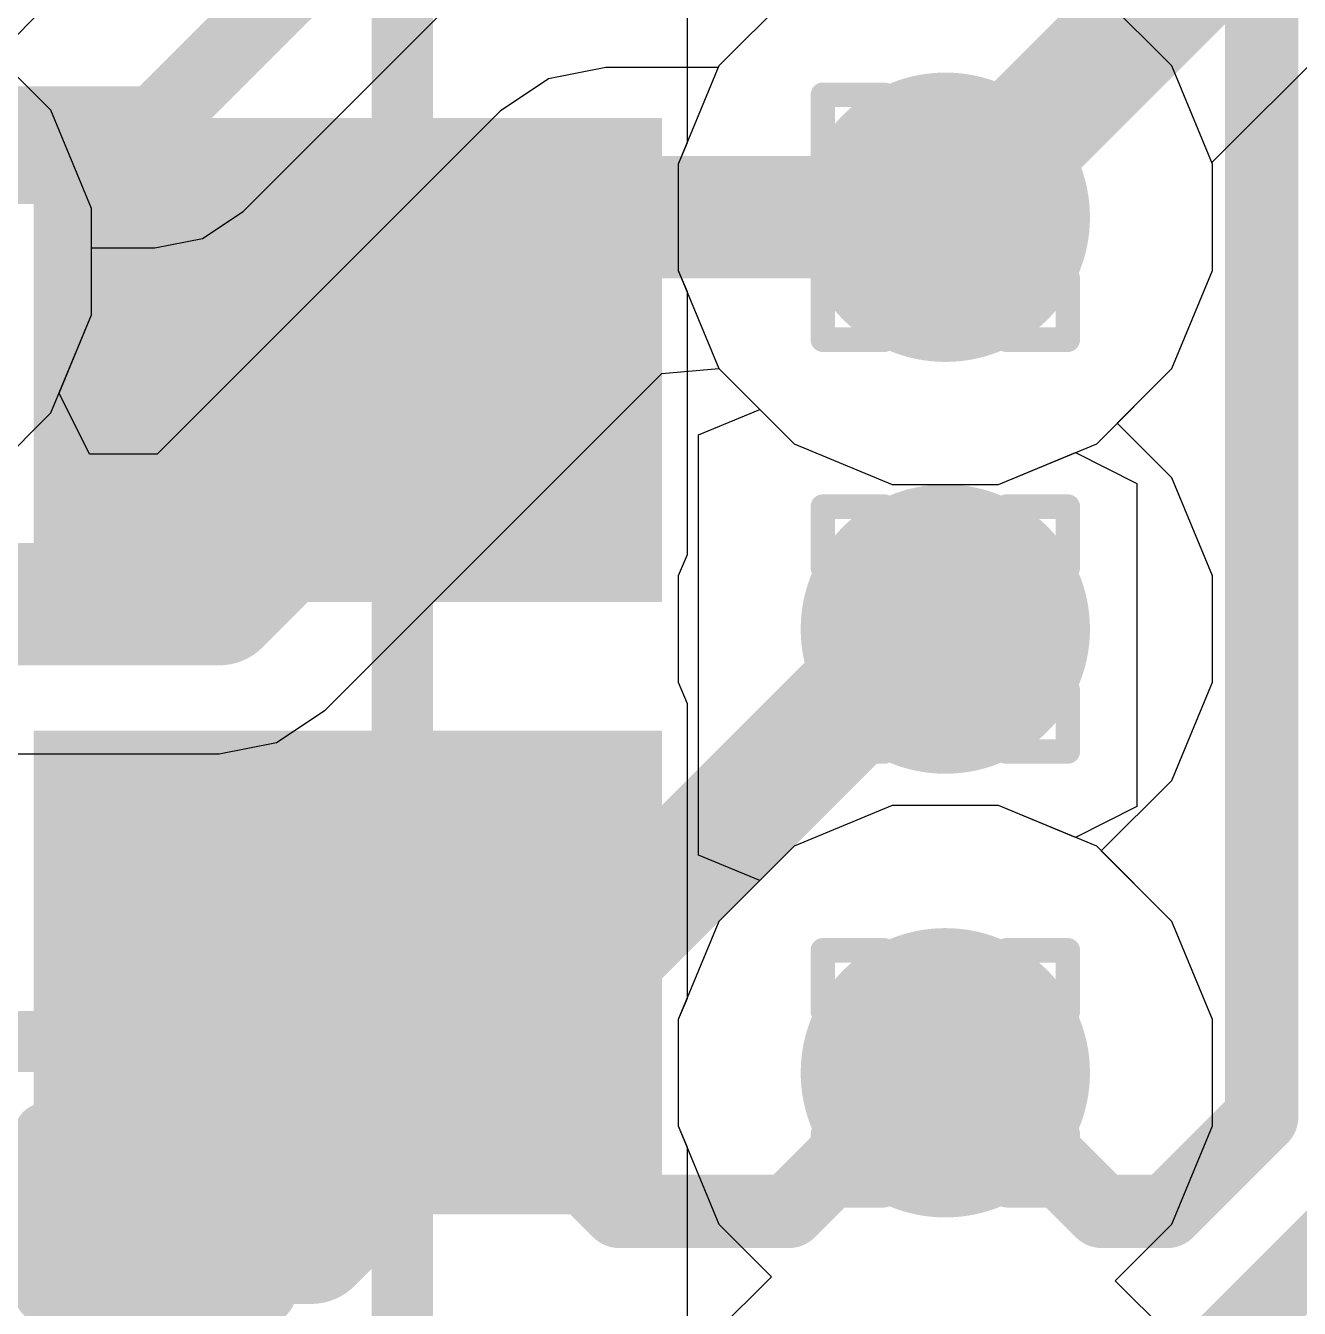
# Model space of a CAD drawing. Header units: inches. Extents: x -6 to 328, y -6 to 90.
# Drawn here: x 28.651 to 31.293, y 11.662 to 14.322 of the extents above; entities that cross this region are included whole.
import ezdxf

# ---------------------------------------------------------------- set-up
doc = ezdxf.new("R2010")
doc.units = ezdxf.units.IN
for name, color, linetype in [('Bottom Layer', 5, 'Continuous'), ('Bottom Paste', 16, 'Continuous'), ('Bottom Solder', 6, 'Continuous'), ('Drill Drawing', 1, 'Continuous'), ('GND', 76, 'Continuous'), ('PWR', 16, 'Continuous'), ('Top Layer', 1, 'Continuous'), ('Top Overlay', 2, 'Continuous'), ('Top Paste', 8, 'Continuous'), ('Top Solder', 216, 'Continuous'), ('Via Holes', 16, 'Continuous')]:
    doc.layers.add(name, color=color, linetype=linetype)

# ---------------------------------------------------------------- blocks, each defined once
blk = doc.blocks.new('M55_7013242R_B_49')
at = {"layer": 'Bottom Layer'}
for points in [[(1.505, -2.2), (2.305, -2.2), (2.305, -3.3), (1.505, -3.3)], [(2.775, -2.2), (3.575, -2.2), (3.575, -3.3), (2.775, -3.3)]]:
    blk.add_hatch(color=5, dxfattribs=at).paths.add_polyline_path(points)
at = {"layer": 'Bottom Paste'}
for points in [[(1.505, -2.2), (2.305, -2.2), (2.305, -3.3), (1.505, -3.3)], [(2.775, -2.2), (3.575, -2.2), (3.575, -3.3), (2.775, -3.3)]]:
    blk.add_hatch(color=16, dxfattribs=at).paths.add_polyline_path(points)
at = {"layer": 'Bottom Solder'}
for points in [[(1.4034, -2.0984), (2.4066, -2.0984), (2.4066, -3.4016), (1.4034, -3.4016)], [(2.6734, -2.0984), (3.6766, -2.0984), (3.6766, -3.4016), (2.6734, -3.4016)]]:
    blk.add_hatch(color=6, dxfattribs=at).paths.add_polyline_path(points)
blk = doc.blocks.new('CAP_0201_70')
at = {"layer": 'Top Layer'}
for points in [[(-0.45, 0.15), (-0.15, 0.15), (-0.15, -0.15), (-0.45, -0.15)], [(0.15, 0.15), (0.45, 0.15), (0.45, -0.15), (0.15, -0.15)]]:
    blk.add_hatch(color=1, dxfattribs=at).paths.add_polyline_path(points)
at = {"layer": 'Top Paste'}
for points in [[(-0.45, 0.15), (-0.15, 0.15), (-0.15, -0.15), (-0.45, -0.15)], [(0.15, 0.15), (0.45, 0.15), (0.45, -0.15), (0.15, -0.15)]]:
    blk.add_hatch(color=8, dxfattribs=at).paths.add_polyline_path(points)
at = {"layer": 'Top Solder'}
for points in [[(-0.505, 0.205), (-0.095, 0.205), (-0.095, -0.205), (-0.505, -0.205)], [(0.095, 0.205), (0.505, 0.205), (0.505, -0.205), (0.095, -0.205)]]:
    blk.add_hatch(color=216, dxfattribs=at).paths.add_polyline_path(points)
at = {"layer": 'Top Overlay'}
for points in [[(-0.5334, 0.2286, 0.127, 0.127, 0), (-0.2032, 0.2286, 0.127, 0.127, 0)], [(-0.5334, 0.2286, 0.127, 0.127, 0), (-0.5334, -0.2286, 0.127, 0.127, 0)], [(0.2032, 0.2286, 0.127, 0.127, 0), (0.5334, 0.2286, 0.127, 0.127, 0)], [(0.5334, 0.2286, 0.127, 0.127, 0), (0.5334, -0.2286, 0.127, 0.127, 0)], [(-0.5334, -0.2286, 0.127, 0.127, 0), (-0.2032, -0.2286, 0.127, 0.127, 0)], [(0.2032, -0.2286, 0.127, 0.127, 0), (0.5334, -0.2286, 0.127, 0.127, 0)]]:
    blk.add_lwpolyline(points, format="xyseb", dxfattribs=at)
for points in [[(-0.5651, 0.2286, 0.0635, 0.0635, 1), (-0.5016, 0.2286, 0.0635, 0.0635, 1)], [(-0.5651, 0.2286, 0.0635, 0.0635, 1), (-0.5016, 0.2286, 0.0635, 0.0635, 1)], [(-0.2349, 0.2286, 0.0635, 0.0635, 1), (-0.1714, 0.2286, 0.0635, 0.0635, 1)], [(0.1714, 0.2286, 0.0635, 0.0635, 1), (0.2349, 0.2286, 0.0635, 0.0635, 1)], [(0.5016, 0.2286, 0.0635, 0.0635, 1), (0.5651, 0.2286, 0.0635, 0.0635, 1)], [(0.5016, 0.2286, 0.0635, 0.0635, 1), (0.5651, 0.2286, 0.0635, 0.0635, 1)], [(-0.5651, -0.2286, 0.0635, 0.0635, 1), (-0.5016, -0.2286, 0.0635, 0.0635, 1)], [(-0.5651, -0.2286, 0.0635, 0.0635, 1), (-0.5016, -0.2286, 0.0635, 0.0635, 1)], [(-0.2349, -0.2286, 0.0635, 0.0635, 1), (-0.1714, -0.2286, 0.0635, 0.0635, 1)], [(0.1714, -0.2286, 0.0635, 0.0635, 1), (0.2349, -0.2286, 0.0635, 0.0635, 1)], [(0.5016, -0.2286, 0.0635, 0.0635, 1), (0.5651, -0.2286, 0.0635, 0.0635, 1)], [(0.5016, -0.2286, 0.0635, 0.0635, 1), (0.5651, -0.2286, 0.0635, 0.0635, 1)]]:
    blk.add_lwpolyline(points, format="xyseb", close=True, dxfattribs=at)

msp = doc.modelspace()

# ---------------------------------------------------------------- hatches: boundary and pattern name
at = {"layer": 'Bottom Layer'}
h = msp.add_hatch(color=5, dxfattribs=at)
edge = h.paths.add_edge_path()
edge.add_arc((30.5585, 13.9246), 0.3, 0, 360)
h = msp.add_hatch(color=5, dxfattribs=at)
edge = h.paths.add_edge_path()
edge.add_arc((30.5585, 13.0706), 0.3, 0, 360)
h = msp.add_hatch(color=5, dxfattribs=at)
edge = h.paths.add_edge_path()
edge.add_arc((30.5585, 12.1505), 0.3, 0, 360)
at = {"layer": 'GND'}
h = msp.add_hatch(color=76, dxfattribs=at)
edge = h.paths.add_edge_path()
edge.add_arc((30.5585, 13.9246), 0.3, 0, 360)
h = msp.add_hatch(color=76, dxfattribs=at)
edge = h.paths.add_edge_path()
edge.add_arc((30.5585, 13.0706), 0.3, 0, 360)
h = msp.add_hatch(color=76, dxfattribs=at)
edge = h.paths.add_edge_path()
edge.add_arc((30.5585, 12.1505), 0.3, 0, 360)
at = {"layer": 'PWR'}
h = msp.add_hatch(color=16, dxfattribs=at)
edge = h.paths.add_edge_path()
edge.add_arc((30.5585, 13.9246), 0.3, 0, 360)
h = msp.add_hatch(color=16, dxfattribs=at)
edge = h.paths.add_edge_path()
edge.add_arc((30.5585, 13.0706), 0.3, 0, 360)
h = msp.add_hatch(color=16, dxfattribs=at)
edge = h.paths.add_edge_path()
edge.add_arc((30.5585, 12.1505), 0.3, 0, 360)
at = {"layer": 'Top Layer'}
h = msp.add_hatch(color=1, dxfattribs=at)
edge = h.paths.add_edge_path()
edge.add_arc((30.5585, 13.9246), 0.3, 0, 360)
h = msp.add_hatch(color=1, dxfattribs=at)
edge = h.paths.add_edge_path()
edge.add_arc((30.5585, 13.0706), 0.3, 0, 360)
h = msp.add_hatch(color=1, dxfattribs=at)
edge = h.paths.add_edge_path()
edge.add_arc((30.5585, 12.1505), 0.3, 0, 360)
at = {"layer": 'Via Holes'}
h = msp.add_hatch(color=7, dxfattribs=at)
edge = h.paths.add_edge_path()
edge.add_arc((30.5585, 13.9246), 0.15, 0, 360)
h = msp.add_hatch(color=7, dxfattribs=at)
edge = h.paths.add_edge_path()
edge.add_arc((30.5585, 13.0706), 0.15, 0, 360)
h = msp.add_hatch(color=7, dxfattribs=at)
edge = h.paths.add_edge_path()
edge.add_arc((30.5585, 12.1505), 0.15, 0, 360)

# ---------------------------------------------------------------- linework, layer by layer
at = {"layer": 'Bottom Layer'}
for p, q in [((31.1113, 14.0379), (31.6611, 14.5877)), ((31.1125, 14.0348), (31.1113, 14.0379)), ((31.1125, 13.8144), (31.1125, 14.0348)), ((31.0282, 13.6108), (31.1125, 13.8144)), ((30.8724, 13.455), (31.0282, 13.6108)), ((30.0468, 13.4733), (30.1738, 13.5259)), ((30.1738, 13.5259), (30.2447, 13.455)), ((30.0468, 13.0633), (30.0468, 13.4733)), ((30.2447, 13.455), (30.4484, 13.3706)), ((30.6687, 13.3706), (30.8724, 13.455)), ((30.4484, 13.3706), (30.6687, 13.3706)), ((30.0468, 13.0507), (30.0468, 13.0633)), ((30.0468, 12.9363), (30.0468, 13.0507)), ((30.0468, 12.9237), (30.0468, 12.9363)), ((30.0468, 12.6018), (30.0468, 12.9237)), ((30.4484, 12.7045), (30.2447, 12.6202)), ((30.6687, 12.7045), (30.4484, 12.7045)), ((30.8724, 12.6202), (30.6687, 12.7045)), ((30.2447, 12.6202), (30.1738, 12.5492)), ((31.0282, 12.4643), (30.8724, 12.6202)), ((30.1738, 12.5492), (30.0468, 12.6018)), ((31.1125, 12.2607), (31.0282, 12.4643)), ((31.1125, 12.0403), (31.1125, 12.2607)), ((31.0282, 11.8367), (31.1125, 12.0403)), ((30.9109, 11.7193), (31.0282, 11.8367)), ((31.0198, 11.6104), (30.9109, 11.7193))]:
    msp.add_line(p, q, dxfattribs=at)
for points in [[(30.5585, 13.9246, 0.254, 0.254, 0), (31.5324, 14.8985, 0.254, 0.254, 0)], [(28.5467, 14.0285, 0.1524, 0.1524, 0), (28.769, 14.0285, 0.1524, 0.1524, 0)], [(28.769, 14.0285, 0.1524, 0.1524, 0), (29.169, 13.6285, 0.1524, 0.1524, 0)], [(29.169, 13.6285, 0.1524, 0.1524, 0), (29.319, 13.6285, 0.1524, 0.1524, 0)], [(29.319, 12.3585, 0.1524, 0.1524, 0), (29.469, 12.3585, 0.1524, 0.1524, 0)], [(29.469, 12.3585, 0.1524, 0.1524, 0), (29.7928, 12.0347, 0.1524, 0.1524, 0)], [(30.234, 11.8632, 0.1524, 0.1524, 0), (30.5213, 12.1505, 0.1524, 0.1524, 0)], [(30.5213, 12.1505, 0.1524, 0.1524, 0), (30.5585, 12.1505, 0.1524, 0.1524, 0)], [(29.7928, 11.9525, 0.1524, 0.1524, 0), (29.7928, 12.0347, 0.1524, 0.1524, 0)], [(29.7928, 11.9525, 0.1524, 0.1524, 0), (29.8821, 11.8632, 0.1524, 0.1524, 0)], [(29.8821, 11.8632, 0.1524, 0.1524, 0), (30.234, 11.8632, 0.1524, 0.1524, 0)]]:
    msp.add_lwpolyline(points, format="xyseb", dxfattribs=at)
for points in [[(28.7309, 14.0285, 0.0762, 0.0762, 1), (28.8071, 14.0285, 0.0762, 0.0762, 1)], [(28.7309, 14.0285, 0.0762, 0.0762, 1), (28.8071, 14.0285, 0.0762, 0.0762, 1)], [(30.495, 13.9246, 0.127, 0.127, 1), (30.622, 13.9246, 0.127, 0.127, 1)], [(29.1309, 13.6285, 0.0762, 0.0762, 1), (29.2071, 13.6285, 0.0762, 0.0762, 1)], [(29.1309, 13.6285, 0.0762, 0.0762, 1), (29.2071, 13.6285, 0.0762, 0.0762, 1)], [(29.2809, 13.6285, 0.0762, 0.0762, 1), (29.3571, 13.6285, 0.0762, 0.0762, 1)], [(29.2809, 12.3585, 0.0762, 0.0762, 1), (29.3571, 12.3585, 0.0762, 0.0762, 1)], [(29.4309, 12.3585, 0.0762, 0.0762, 1), (29.5071, 12.3585, 0.0762, 0.0762, 1)], [(29.4309, 12.3585, 0.0762, 0.0762, 1), (29.5071, 12.3585, 0.0762, 0.0762, 1)], [(30.4832, 12.1505, 0.0762, 0.0762, 1), (30.5594, 12.1505, 0.0762, 0.0762, 1)], [(30.4832, 12.1505, 0.0762, 0.0762, 1), (30.5594, 12.1505, 0.0762, 0.0762, 1)], [(30.5204, 12.1505, 0.0762, 0.0762, 1), (30.5966, 12.1505, 0.0762, 0.0762, 1)], [(29.7547, 12.0347, 0.0762, 0.0762, 1), (29.8309, 12.0347, 0.0762, 0.0762, 1)], [(29.7547, 12.0347, 0.0762, 0.0762, 1), (29.8309, 12.0347, 0.0762, 0.0762, 1)], [(29.7547, 11.9525, 0.0762, 0.0762, 1), (29.8309, 11.9525, 0.0762, 0.0762, 1)], [(29.7547, 11.9525, 0.0762, 0.0762, 1), (29.8309, 11.9525, 0.0762, 0.0762, 1)], [(29.844, 11.8632, 0.0762, 0.0762, 1), (29.9202, 11.8632, 0.0762, 0.0762, 1)], [(29.844, 11.8632, 0.0762, 0.0762, 1), (29.9202, 11.8632, 0.0762, 0.0762, 1)], [(30.1959, 11.8632, 0.0762, 0.0762, 1), (30.2721, 11.8632, 0.0762, 0.0762, 1)], [(30.1959, 11.8632, 0.0762, 0.0762, 1), (30.2721, 11.8632, 0.0762, 0.0762, 1)]]:
    msp.add_lwpolyline(points, format="xyseb", close=True, dxfattribs=at)
at = {"layer": 'Drill Drawing'}
for points in [[(30.3045, 14.0516, 0.0508, 0.0508, 0), (30.3045, 14.1786, 0.0508, 0.0508, 0)], [(30.3045, 14.1786, 0.0508, 0.0508, 0), (30.4315, 14.1786, 0.0508, 0.0508, 0)], [(30.4315, 14.1786, 0.0508, 0.0508, 0), (30.5585, 14.0516, 0.0508, 0.0508, 0)], [(30.5585, 14.0516, 0.0508, 0.0508, 0), (30.6855, 14.1786, 0.0508, 0.0508, 0)], [(30.6855, 14.1786, 0.0508, 0.0508, 0), (30.8125, 14.1786, 0.0508, 0.0508, 0)], [(30.8125, 14.0516, 0.0508, 0.0508, 0), (30.8125, 14.1786, 0.0508, 0.0508, 0)], [(30.3045, 14.0516, 0.0508, 0.0508, 0), (30.4315, 13.9246, 0.0508, 0.0508, 0)], [(30.6855, 13.9246, 0.0508, 0.0508, 0), (30.8125, 14.0516, 0.0508, 0.0508, 0)], [(30.3045, 13.7976, 0.0508, 0.0508, 0), (30.4315, 13.9246, 0.0508, 0.0508, 0)], [(30.6855, 13.9246, 0.0508, 0.0508, 0), (30.8125, 13.7976, 0.0508, 0.0508, 0)], [(30.3045, 13.6706, 0.0508, 0.0508, 0), (30.3045, 13.7976, 0.0508, 0.0508, 0)], [(30.4315, 13.6706, 0.0508, 0.0508, 0), (30.5585, 13.7976, 0.0508, 0.0508, 0)], [(30.5585, 13.7976, 0.0508, 0.0508, 0), (30.6855, 13.6706, 0.0508, 0.0508, 0)], [(30.8125, 13.6706, 0.0508, 0.0508, 0), (30.8125, 13.7976, 0.0508, 0.0508, 0)], [(30.3045, 13.6706, 0.0508, 0.0508, 0), (30.4315, 13.6706, 0.0508, 0.0508, 0)], [(30.6855, 13.6706, 0.0508, 0.0508, 0), (30.8125, 13.6706, 0.0508, 0.0508, 0)], [(30.3045, 13.1976, 0.0508, 0.0508, 0), (30.3045, 13.3246, 0.0508, 0.0508, 0)], [(30.3045, 13.3246, 0.0508, 0.0508, 0), (30.4315, 13.3246, 0.0508, 0.0508, 0)], [(30.4315, 13.3246, 0.0508, 0.0508, 0), (30.5585, 13.1976, 0.0508, 0.0508, 0)], [(30.5585, 13.1976, 0.0508, 0.0508, 0), (30.6855, 13.3246, 0.0508, 0.0508, 0)], [(30.6855, 13.3246, 0.0508, 0.0508, 0), (30.8125, 13.3246, 0.0508, 0.0508, 0)], [(30.8125, 13.1976, 0.0508, 0.0508, 0), (30.8125, 13.3246, 0.0508, 0.0508, 0)], [(30.3045, 13.1976, 0.0508, 0.0508, 0), (30.4315, 13.0706, 0.0508, 0.0508, 0)], [(30.6855, 13.0706, 0.0508, 0.0508, 0), (30.8125, 13.1976, 0.0508, 0.0508, 0)], [(30.3045, 12.9436, 0.0508, 0.0508, 0), (30.4315, 13.0706, 0.0508, 0.0508, 0)], [(30.6855, 13.0706, 0.0508, 0.0508, 0), (30.8125, 12.9436, 0.0508, 0.0508, 0)], [(30.3045, 12.8166, 0.0508, 0.0508, 0), (30.3045, 12.9436, 0.0508, 0.0508, 0)], [(30.4315, 12.8166, 0.0508, 0.0508, 0), (30.5585, 12.9436, 0.0508, 0.0508, 0)], [(30.5585, 12.9436, 0.0508, 0.0508, 0), (30.6855, 12.8166, 0.0508, 0.0508, 0)], [(30.8125, 12.8166, 0.0508, 0.0508, 0), (30.8125, 12.9436, 0.0508, 0.0508, 0)], [(30.3045, 12.8166, 0.0508, 0.0508, 0), (30.4315, 12.8166, 0.0508, 0.0508, 0)], [(30.6855, 12.8166, 0.0508, 0.0508, 0), (30.8125, 12.8166, 0.0508, 0.0508, 0)], [(30.3045, 12.2775, 0.0508, 0.0508, 0), (30.3045, 12.4045, 0.0508, 0.0508, 0)], [(30.3045, 12.4045, 0.0508, 0.0508, 0), (30.4315, 12.4045, 0.0508, 0.0508, 0)], [(30.4315, 12.4045, 0.0508, 0.0508, 0), (30.5585, 12.2775, 0.0508, 0.0508, 0)], [(30.5585, 12.2775, 0.0508, 0.0508, 0), (30.6855, 12.4045, 0.0508, 0.0508, 0)], [(30.6855, 12.4045, 0.0508, 0.0508, 0), (30.8125, 12.4045, 0.0508, 0.0508, 0)], [(30.8125, 12.2775, 0.0508, 0.0508, 0), (30.8125, 12.4045, 0.0508, 0.0508, 0)], [(30.3045, 12.2775, 0.0508, 0.0508, 0), (30.4315, 12.1505, 0.0508, 0.0508, 0)], [(30.6855, 12.1505, 0.0508, 0.0508, 0), (30.8125, 12.2775, 0.0508, 0.0508, 0)], [(30.3045, 12.0235, 0.0508, 0.0508, 0), (30.4315, 12.1505, 0.0508, 0.0508, 0)], [(30.6855, 12.1505, 0.0508, 0.0508, 0), (30.8125, 12.0235, 0.0508, 0.0508, 0)], [(30.3045, 11.8965, 0.0508, 0.0508, 0), (30.3045, 12.0235, 0.0508, 0.0508, 0)], [(30.4315, 11.8965, 0.0508, 0.0508, 0), (30.5585, 12.0235, 0.0508, 0.0508, 0)], [(30.5585, 12.0235, 0.0508, 0.0508, 0), (30.6855, 11.8965, 0.0508, 0.0508, 0)], [(30.8125, 11.8965, 0.0508, 0.0508, 0), (30.8125, 12.0235, 0.0508, 0.0508, 0)], [(30.3045, 11.8965, 0.0508, 0.0508, 0), (30.4315, 11.8965, 0.0508, 0.0508, 0)], [(30.6855, 11.8965, 0.0508, 0.0508, 0), (30.8125, 11.8965, 0.0508, 0.0508, 0)]]:
    msp.add_lwpolyline(points, format="xyseb", dxfattribs=at)
for points in [[(30.2918, 14.1786, 0.0254, 0.0254, 1), (30.3172, 14.1786, 0.0254, 0.0254, 1)], [(30.2918, 14.1786, 0.0254, 0.0254, 1), (30.3172, 14.1786, 0.0254, 0.0254, 1)], [(30.4188, 14.1786, 0.0254, 0.0254, 1), (30.4442, 14.1786, 0.0254, 0.0254, 1)], [(30.4188, 14.1786, 0.0254, 0.0254, 1), (30.4442, 14.1786, 0.0254, 0.0254, 1)], [(30.6728, 14.1786, 0.0254, 0.0254, 1), (30.6982, 14.1786, 0.0254, 0.0254, 1)], [(30.6728, 14.1786, 0.0254, 0.0254, 1), (30.6982, 14.1786, 0.0254, 0.0254, 1)], [(30.7998, 14.1786, 0.0254, 0.0254, 1), (30.8252, 14.1786, 0.0254, 0.0254, 1)], [(30.7998, 14.1786, 0.0254, 0.0254, 1), (30.8252, 14.1786, 0.0254, 0.0254, 1)], [(30.2918, 14.0516, 0.0254, 0.0254, 1), (30.3172, 14.0516, 0.0254, 0.0254, 1)], [(30.2918, 14.0516, 0.0254, 0.0254, 1), (30.3172, 14.0516, 0.0254, 0.0254, 1)], [(30.5458, 14.0516, 0.0254, 0.0254, 1), (30.5712, 14.0516, 0.0254, 0.0254, 1)], [(30.5458, 14.0516, 0.0254, 0.0254, 1), (30.5712, 14.0516, 0.0254, 0.0254, 1)], [(30.7998, 14.0516, 0.0254, 0.0254, 1), (30.8252, 14.0516, 0.0254, 0.0254, 1)], [(30.7998, 14.0516, 0.0254, 0.0254, 1), (30.8252, 14.0516, 0.0254, 0.0254, 1)], [(30.4188, 13.9246, 0.0254, 0.0254, 1), (30.4442, 13.9246, 0.0254, 0.0254, 1)], [(30.4188, 13.9246, 0.0254, 0.0254, 1), (30.4442, 13.9246, 0.0254, 0.0254, 1)], [(30.6728, 13.9246, 0.0254, 0.0254, 1), (30.6982, 13.9246, 0.0254, 0.0254, 1)], [(30.6728, 13.9246, 0.0254, 0.0254, 1), (30.6982, 13.9246, 0.0254, 0.0254, 1)], [(30.2918, 13.7976, 0.0254, 0.0254, 1), (30.3172, 13.7976, 0.0254, 0.0254, 1)], [(30.2918, 13.7976, 0.0254, 0.0254, 1), (30.3172, 13.7976, 0.0254, 0.0254, 1)], [(30.5458, 13.7976, 0.0254, 0.0254, 1), (30.5712, 13.7976, 0.0254, 0.0254, 1)], [(30.5458, 13.7976, 0.0254, 0.0254, 1), (30.5712, 13.7976, 0.0254, 0.0254, 1)], [(30.7998, 13.7976, 0.0254, 0.0254, 1), (30.8252, 13.7976, 0.0254, 0.0254, 1)], [(30.7998, 13.7976, 0.0254, 0.0254, 1), (30.8252, 13.7976, 0.0254, 0.0254, 1)], [(30.2918, 13.6706, 0.0254, 0.0254, 1), (30.3172, 13.6706, 0.0254, 0.0254, 1)], [(30.2918, 13.6706, 0.0254, 0.0254, 1), (30.3172, 13.6706, 0.0254, 0.0254, 1)], [(30.4188, 13.6706, 0.0254, 0.0254, 1), (30.4442, 13.6706, 0.0254, 0.0254, 1)], [(30.4188, 13.6706, 0.0254, 0.0254, 1), (30.4442, 13.6706, 0.0254, 0.0254, 1)], [(30.6728, 13.6706, 0.0254, 0.0254, 1), (30.6982, 13.6706, 0.0254, 0.0254, 1)], [(30.6728, 13.6706, 0.0254, 0.0254, 1), (30.6982, 13.6706, 0.0254, 0.0254, 1)], [(30.7998, 13.6706, 0.0254, 0.0254, 1), (30.8252, 13.6706, 0.0254, 0.0254, 1)], [(30.7998, 13.6706, 0.0254, 0.0254, 1), (30.8252, 13.6706, 0.0254, 0.0254, 1)], [(30.2918, 13.3246, 0.0254, 0.0254, 1), (30.3172, 13.3246, 0.0254, 0.0254, 1)], [(30.2918, 13.3246, 0.0254, 0.0254, 1), (30.3172, 13.3246, 0.0254, 0.0254, 1)], [(30.4188, 13.3246, 0.0254, 0.0254, 1), (30.4442, 13.3246, 0.0254, 0.0254, 1)], [(30.4188, 13.3246, 0.0254, 0.0254, 1), (30.4442, 13.3246, 0.0254, 0.0254, 1)], [(30.6728, 13.3246, 0.0254, 0.0254, 1), (30.6982, 13.3246, 0.0254, 0.0254, 1)], [(30.6728, 13.3246, 0.0254, 0.0254, 1), (30.6982, 13.3246, 0.0254, 0.0254, 1)], [(30.7998, 13.3246, 0.0254, 0.0254, 1), (30.8252, 13.3246, 0.0254, 0.0254, 1)], [(30.7998, 13.3246, 0.0254, 0.0254, 1), (30.8252, 13.3246, 0.0254, 0.0254, 1)], [(30.2918, 13.1976, 0.0254, 0.0254, 1), (30.3172, 13.1976, 0.0254, 0.0254, 1)], [(30.2918, 13.1976, 0.0254, 0.0254, 1), (30.3172, 13.1976, 0.0254, 0.0254, 1)], [(30.5458, 13.1976, 0.0254, 0.0254, 1), (30.5712, 13.1976, 0.0254, 0.0254, 1)], [(30.5458, 13.1976, 0.0254, 0.0254, 1), (30.5712, 13.1976, 0.0254, 0.0254, 1)], [(30.7998, 13.1976, 0.0254, 0.0254, 1), (30.8252, 13.1976, 0.0254, 0.0254, 1)], [(30.7998, 13.1976, 0.0254, 0.0254, 1), (30.8252, 13.1976, 0.0254, 0.0254, 1)], [(30.4188, 13.0706, 0.0254, 0.0254, 1), (30.4442, 13.0706, 0.0254, 0.0254, 1)], [(30.4188, 13.0706, 0.0254, 0.0254, 1), (30.4442, 13.0706, 0.0254, 0.0254, 1)], [(30.6728, 13.0706, 0.0254, 0.0254, 1), (30.6982, 13.0706, 0.0254, 0.0254, 1)], [(30.6728, 13.0706, 0.0254, 0.0254, 1), (30.6982, 13.0706, 0.0254, 0.0254, 1)], [(30.2918, 12.9436, 0.0254, 0.0254, 1), (30.3172, 12.9436, 0.0254, 0.0254, 1)], [(30.2918, 12.9436, 0.0254, 0.0254, 1), (30.3172, 12.9436, 0.0254, 0.0254, 1)], [(30.5458, 12.9436, 0.0254, 0.0254, 1), (30.5712, 12.9436, 0.0254, 0.0254, 1)], [(30.5458, 12.9436, 0.0254, 0.0254, 1), (30.5712, 12.9436, 0.0254, 0.0254, 1)], [(30.7998, 12.9436, 0.0254, 0.0254, 1), (30.8252, 12.9436, 0.0254, 0.0254, 1)], [(30.7998, 12.9436, 0.0254, 0.0254, 1), (30.8252, 12.9436, 0.0254, 0.0254, 1)], [(30.2918, 12.8166, 0.0254, 0.0254, 1), (30.3172, 12.8166, 0.0254, 0.0254, 1)], [(30.2918, 12.8166, 0.0254, 0.0254, 1), (30.3172, 12.8166, 0.0254, 0.0254, 1)], [(30.4188, 12.8166, 0.0254, 0.0254, 1), (30.4442, 12.8166, 0.0254, 0.0254, 1)], [(30.4188, 12.8166, 0.0254, 0.0254, 1), (30.4442, 12.8166, 0.0254, 0.0254, 1)], [(30.6728, 12.8166, 0.0254, 0.0254, 1), (30.6982, 12.8166, 0.0254, 0.0254, 1)], [(30.6728, 12.8166, 0.0254, 0.0254, 1), (30.6982, 12.8166, 0.0254, 0.0254, 1)], [(30.7998, 12.8166, 0.0254, 0.0254, 1), (30.8252, 12.8166, 0.0254, 0.0254, 1)], [(30.7998, 12.8166, 0.0254, 0.0254, 1), (30.8252, 12.8166, 0.0254, 0.0254, 1)], [(30.2918, 12.4045, 0.0254, 0.0254, 1), (30.3172, 12.4045, 0.0254, 0.0254, 1)], [(30.2918, 12.4045, 0.0254, 0.0254, 1), (30.3172, 12.4045, 0.0254, 0.0254, 1)], [(30.4188, 12.4045, 0.0254, 0.0254, 1), (30.4442, 12.4045, 0.0254, 0.0254, 1)], [(30.4188, 12.4045, 0.0254, 0.0254, 1), (30.4442, 12.4045, 0.0254, 0.0254, 1)], [(30.6728, 12.4045, 0.0254, 0.0254, 1), (30.6982, 12.4045, 0.0254, 0.0254, 1)], [(30.6728, 12.4045, 0.0254, 0.0254, 1), (30.6982, 12.4045, 0.0254, 0.0254, 1)], [(30.7998, 12.4045, 0.0254, 0.0254, 1), (30.8252, 12.4045, 0.0254, 0.0254, 1)], [(30.7998, 12.4045, 0.0254, 0.0254, 1), (30.8252, 12.4045, 0.0254, 0.0254, 1)], [(30.2918, 12.2775, 0.0254, 0.0254, 1), (30.3172, 12.2775, 0.0254, 0.0254, 1)], [(30.2918, 12.2775, 0.0254, 0.0254, 1), (30.3172, 12.2775, 0.0254, 0.0254, 1)], [(30.5458, 12.2775, 0.0254, 0.0254, 1), (30.5712, 12.2775, 0.0254, 0.0254, 1)], [(30.5458, 12.2775, 0.0254, 0.0254, 1), (30.5712, 12.2775, 0.0254, 0.0254, 1)], [(30.7998, 12.2775, 0.0254, 0.0254, 1), (30.8252, 12.2775, 0.0254, 0.0254, 1)], [(30.7998, 12.2775, 0.0254, 0.0254, 1), (30.8252, 12.2775, 0.0254, 0.0254, 1)], [(30.4188, 12.1505, 0.0254, 0.0254, 1), (30.4442, 12.1505, 0.0254, 0.0254, 1)], [(30.4188, 12.1505, 0.0254, 0.0254, 1), (30.4442, 12.1505, 0.0254, 0.0254, 1)], [(30.6728, 12.1505, 0.0254, 0.0254, 1), (30.6982, 12.1505, 0.0254, 0.0254, 1)], [(30.6728, 12.1505, 0.0254, 0.0254, 1), (30.6982, 12.1505, 0.0254, 0.0254, 1)], [(30.2918, 12.0235, 0.0254, 0.0254, 1), (30.3172, 12.0235, 0.0254, 0.0254, 1)], [(30.2918, 12.0235, 0.0254, 0.0254, 1), (30.3172, 12.0235, 0.0254, 0.0254, 1)], [(30.5458, 12.0235, 0.0254, 0.0254, 1), (30.5712, 12.0235, 0.0254, 0.0254, 1)], [(30.5458, 12.0235, 0.0254, 0.0254, 1), (30.5712, 12.0235, 0.0254, 0.0254, 1)], [(30.7998, 12.0235, 0.0254, 0.0254, 1), (30.8252, 12.0235, 0.0254, 0.0254, 1)], [(30.7998, 12.0235, 0.0254, 0.0254, 1), (30.8252, 12.0235, 0.0254, 0.0254, 1)], [(30.2918, 11.8965, 0.0254, 0.0254, 1), (30.3172, 11.8965, 0.0254, 0.0254, 1)], [(30.2918, 11.8965, 0.0254, 0.0254, 1), (30.3172, 11.8965, 0.0254, 0.0254, 1)], [(30.4188, 11.8965, 0.0254, 0.0254, 1), (30.4442, 11.8965, 0.0254, 0.0254, 1)], [(30.4188, 11.8965, 0.0254, 0.0254, 1), (30.4442, 11.8965, 0.0254, 0.0254, 1)], [(30.6728, 11.8965, 0.0254, 0.0254, 1), (30.6982, 11.8965, 0.0254, 0.0254, 1)], [(30.6728, 11.8965, 0.0254, 0.0254, 1), (30.6982, 11.8965, 0.0254, 0.0254, 1)], [(30.7998, 11.8965, 0.0254, 0.0254, 1), (30.8252, 11.8965, 0.0254, 0.0254, 1)], [(30.7998, 11.8965, 0.0254, 0.0254, 1), (30.8252, 11.8965, 0.0254, 0.0254, 1)]]:
    msp.add_lwpolyline(points, format="xyseb", close=True, dxfattribs=at)
at = {"layer": 'GND'}
for p, q in [((30.2447, 14.3943), (30.0889, 14.2384)), ((31.0282, 14.2384), (30.8724, 14.3943)), ((28.5901, 14.2596), (28.7032, 14.3728)), ((28.7032, 14.1464), (28.5901, 14.2596)), ((30.0889, 14.2384), (30.0046, 14.0348)), ((31.1125, 14.0348), (31.0282, 14.2384)), ((28.7876, 13.9428), (28.7032, 14.1464)), ((30.0046, 14.0348), (30.0046, 13.8144)), ((31.1125, 13.8144), (31.1125, 14.0348)), ((28.7876, 13.7224), (28.7876, 13.9428)), ((30.0046, 13.8144), (30.0889, 13.6108)), ((31.0282, 13.6108), (31.1125, 13.8144)), ((28.7032, 13.5188), (28.7876, 13.7224)), ((30.0889, 13.6108), (30.2447, 13.455)), ((30.8724, 13.455), (31.0282, 13.6108)), ((28.5474, 13.363), (28.7032, 13.5188)), ((30.2447, 13.455), (30.4484, 13.3706)), ((30.6687, 13.3706), (30.8724, 13.455)), ((30.4484, 13.3706), (30.6687, 13.3706)), ((30.4484, 12.7045), (30.2447, 12.6202)), ((30.6687, 12.7045), (30.4484, 12.7045)), ((30.8724, 12.6202), (30.6687, 12.7045)), ((30.2447, 12.6202), (30.0889, 12.4643)), ((31.0282, 12.4643), (30.8724, 12.6202)), ((30.0889, 12.4643), (30.0046, 12.2607)), ((31.1125, 12.2607), (31.0282, 12.4643)), ((30.0046, 12.2607), (30.0046, 12.0403)), ((31.1125, 12.0403), (31.1125, 12.2607)), ((30.0046, 12.0403), (30.0889, 11.8367)), ((31.0282, 11.8367), (31.1125, 12.0403)), ((30.0889, 11.8367), (30.1979, 11.7277)), ((30.9109, 11.7193), (31.0282, 11.8367)), ((30.1979, 11.7277), (30.0805, 11.6104)), ((31.0198, 11.6104), (30.9109, 11.7193))]:
    msp.add_line(p, q, dxfattribs=at)
at = {"layer": 'PWR'}
for p, q in [((30.0228, 19.5615), (30.0228, 14.0789)), ((31.0282, 14.2384), (30.8724, 14.3943)), ((28.5901, 14.2596), (28.7032, 14.3728)), ((28.7032, 14.1464), (28.5901, 14.2596)), ((31.1125, 14.0348), (31.0282, 14.2384)), ((28.7876, 13.9428), (28.7032, 14.1464)), ((30.0228, 14.0789), (30.0046, 14.0348)), ((30.0046, 14.0348), (30.0046, 13.8144)), ((31.1125, 13.8144), (31.1125, 14.0348)), ((28.7876, 13.7224), (28.7876, 13.9428)), ((30.0046, 13.8144), (30.0228, 13.7704)), ((31.0282, 13.6108), (31.1125, 13.8144)), ((30.0228, 13.7704), (30.0228, 13.2249)), ((28.7032, 13.5188), (28.7876, 13.7224)), ((30.915, 13.4976), (31.0282, 13.6108)), ((28.5474, 13.363), (28.7032, 13.5188)), ((31.0282, 13.3844), (30.915, 13.4976)), ((31.1125, 13.1808), (31.0282, 13.3844)), ((30.0228, 13.2249), (30.0046, 13.1808)), ((30.0046, 13.1808), (30.0046, 12.9604)), ((31.1125, 12.9604), (31.1125, 13.1808)), ((30.0046, 12.9604), (30.0228, 12.9164)), ((31.0282, 12.7568), (31.1125, 12.9604)), ((30.0228, 12.9164), (30.0228, 12.3048)), ((30.882, 12.6106), (31.0282, 12.7568)), ((31.0282, 12.4643), (30.882, 12.6106)), ((31.1125, 12.2607), (31.0282, 12.4643)), ((30.0228, 12.3048), (30.0046, 12.2607)), ((30.0046, 12.2607), (30.0046, 12.0403)), ((31.1125, 12.0403), (31.1125, 12.2607)), ((30.0046, 12.0403), (30.0228, 11.9962)), ((31.0282, 11.8367), (31.1125, 12.0403)), ((30.0228, 11.9962), (30.0228, 11.471)), ((30.9109, 11.7193), (31.0282, 11.8367)), ((31.0198, 11.6104), (30.9109, 11.7193))]:
    msp.add_line(p, q, dxfattribs=at)
at = {"layer": 'Top Layer'}
for p, q in [((30.2447, 14.3943), (30.0889, 14.2384)), ((29.1021, 13.9368), (29.5389, 14.3736)), ((29.8546, 14.2354), (29.7357, 14.2117)), ((30.0876, 14.2354), (29.8546, 14.2354)), ((30.0889, 14.2384), (30.0876, 14.2354)), ((29.7357, 14.2117), (29.6349, 14.1444)), ((29.6349, 14.1444), (28.9236, 13.4331)), ((29.018, 13.8807), (29.1021, 13.9368)), ((28.7876, 13.7224), (28.7876, 13.861)), ((28.7876, 13.861), (28.9189, 13.861)), ((28.9189, 13.861), (29.018, 13.8807)), ((28.7204, 13.5601), (28.7876, 13.7224)), ((29.2721, 12.9026), (29.9703, 13.6008)), ((29.9703, 13.6008), (30.0889, 13.6108)), ((30.0889, 13.6108), (30.2447, 13.455)), ((28.7835, 13.4331), (28.7204, 13.5601)), ((28.9236, 13.4331), (28.7835, 13.4331)), ((30.2447, 13.455), (30.4484, 13.3706)), ((30.6687, 13.3706), (30.8286, 13.4368)), ((30.8286, 13.4368), (30.9556, 13.3723)), ((30.4484, 13.3706), (30.6687, 13.3706)), ((30.9556, 13.3723), (30.9556, 12.7028)), ((29.1713, 12.8352), (29.2721, 12.9026)), ((29.0524, 12.8116), (29.1713, 12.8352)), ((28.1004, 12.8116), (29.0524, 12.8116)), ((30.4484, 12.7045), (30.2447, 12.6202)), ((30.6687, 12.7045), (30.4484, 12.7045)), ((30.8286, 12.6383), (30.6687, 12.7045)), ((30.9556, 12.7028), (30.8286, 12.6383)), ((30.2447, 12.6202), (30.0889, 12.4643)), ((30.0889, 12.4643), (30.0046, 12.2607)), ((30.0046, 12.2607), (30.0046, 12.0403)), ((30.0046, 12.0403), (30.0889, 11.8367)), ((30.0889, 11.8367), (30.1979, 11.7277)), ((30.1979, 11.7277), (30.0805, 11.6104))]:
    msp.add_line(p, q, dxfattribs=at)
for points in [[(28.9189, 14.1199, 0.1524, 0.1524, 0), (29.3557, 14.5567, 0.1524, 0.1524, 0)], [(31.2146, 12.059, 0.1524, 0.1524, 0), (31.2146, 14.5588, 0.1524, 0.1524, 0)], [(28.5581, 14.1199, 0.1524, 0.1524, 0), (28.9189, 14.1199, 0.1524, 0.1524, 0)], [(29.0524, 13.1224, 0.254, 0.254, 0), (29.8546, 13.9246, 0.254, 0.254, 0)], [(29.8546, 13.9246, 0.254, 0.254, 0), (30.5585, 13.9246, 0.254, 0.254, 0)], [(27.6638, 13.1224, 0.254, 0.254, 0), (29.0524, 13.1224, 0.254, 0.254, 0)], [(29.2431, 11.7981, 0.254, 0.254, 0), (30.5156, 13.0706, 0.254, 0.254, 0)], [(30.5156, 13.0706, 0.254, 0.254, 0), (30.5585, 13.0706, 0.254, 0.254, 0)], [(30.5585, 12.1505, 0.1524, 0.1524, 0), (30.5958, 12.1505, 0.1524, 0.1524, 0)], [(30.5958, 12.1505, 0.1524, 0.1524, 0), (30.8831, 11.8632, 0.1524, 0.1524, 0)], [(31.0188, 11.8632, 0.1524, 0.1524, 0), (31.2146, 12.059, 0.1524, 0.1524, 0)], [(31.1345, 11.5838, 0.1524, 0.1524, 0), (31.494, 11.9432, 0.1524, 0.1524, 0)], [(28.9194, 11.791, 0.254, 0.254, 0), (28.9265, 11.7981, 0.254, 0.254, 0)], [(28.9265, 11.7981, 0.254, 0.254, 0), (29.2431, 11.7981, 0.254, 0.254, 0)], [(30.8831, 11.8632, 0.1524, 0.1524, 0), (31.0188, 11.8632, 0.1524, 0.1524, 0)]]:
    msp.add_lwpolyline(points, format="xyseb", dxfattribs=at)
for points in [[(28.8808, 14.1199, 0.0762, 0.0762, 1), (28.957, 14.1199, 0.0762, 0.0762, 1)], [(28.8808, 14.1199, 0.0762, 0.0762, 1), (28.957, 14.1199, 0.0762, 0.0762, 1)], [(29.7911, 13.9246, 0.127, 0.127, 1), (29.9181, 13.9246, 0.127, 0.127, 1)], [(29.7911, 13.9246, 0.127, 0.127, 1), (29.9181, 13.9246, 0.127, 0.127, 1)], [(30.495, 13.9246, 0.127, 0.127, 1), (30.622, 13.9246, 0.127, 0.127, 1)], [(28.9889, 13.1224, 0.127, 0.127, 1), (29.1159, 13.1224, 0.127, 0.127, 1)], [(28.9889, 13.1224, 0.127, 0.127, 1), (29.1159, 13.1224, 0.127, 0.127, 1)], [(30.4521, 13.0706, 0.127, 0.127, 1), (30.5791, 13.0706, 0.127, 0.127, 1)], [(30.4521, 13.0706, 0.127, 0.127, 1), (30.5791, 13.0706, 0.127, 0.127, 1)], [(30.495, 13.0706, 0.127, 0.127, 1), (30.622, 13.0706, 0.127, 0.127, 1)], [(30.5204, 12.1505, 0.0762, 0.0762, 1), (30.5966, 12.1505, 0.0762, 0.0762, 1)], [(30.5577, 12.1505, 0.0762, 0.0762, 1), (30.6339, 12.1505, 0.0762, 0.0762, 1)], [(30.5577, 12.1505, 0.0762, 0.0762, 1), (30.6339, 12.1505, 0.0762, 0.0762, 1)], [(31.1765, 12.059, 0.0762, 0.0762, 1), (31.2527, 12.059, 0.0762, 0.0762, 1)], [(31.1765, 12.059, 0.0762, 0.0762, 1), (31.2527, 12.059, 0.0762, 0.0762, 1)], [(28.8559, 11.791, 0.127, 0.127, 1), (28.9829, 11.791, 0.127, 0.127, 1)], [(28.863, 11.7981, 0.127, 0.127, 1), (28.99, 11.7981, 0.127, 0.127, 1)], [(28.863, 11.7981, 0.127, 0.127, 1), (28.99, 11.7981, 0.127, 0.127, 1)], [(29.1796, 11.7981, 0.127, 0.127, 1), (29.3066, 11.7981, 0.127, 0.127, 1)], [(29.1796, 11.7981, 0.127, 0.127, 1), (29.3066, 11.7981, 0.127, 0.127, 1)], [(30.845, 11.8632, 0.0762, 0.0762, 1), (30.9212, 11.8632, 0.0762, 0.0762, 1)], [(30.845, 11.8632, 0.0762, 0.0762, 1), (30.9212, 11.8632, 0.0762, 0.0762, 1)], [(30.9807, 11.8632, 0.0762, 0.0762, 1), (31.0569, 11.8632, 0.0762, 0.0762, 1)], [(30.9807, 11.8632, 0.0762, 0.0762, 1), (31.0569, 11.8632, 0.0762, 0.0762, 1)]]:
    msp.add_lwpolyline(points, format="xyseb", close=True, dxfattribs=at)
at = {"layer": 'Top Overlay'}
for points in [[(29.4321, 12.2154, 0.127, 0.127, 0), (29.4321, 14.4422, 0.127, 0.127, 0)], [(27.6394, 12.2154, 0.127, 0.127, 0), (29.4321, 12.2154, 0.127, 0.127, 0)], [(29.4321, 9.4976, 0.127, 0.127, 0), (29.4321, 12.2154, 0.127, 0.127, 0)]]:
    msp.add_lwpolyline(points, format="xyseb", dxfattribs=at)
msp.add_lwpolyline([(29.4004, 12.2154, 0.0635, 0.0635, 1), (29.4639, 12.2154, 0.0635, 0.0635, 1)], format="xyseb", close=True, dxfattribs=at)
msp.add_lwpolyline([(29.4004, 12.2154, 0.0635, 0.0635, 1), (29.4639, 12.2154, 0.0635, 0.0635, 1)], format="xyseb", close=True, dxfattribs=at)
msp.add_lwpolyline([(29.4004, 12.2154, 0.0635, 0.0635, 1), (29.4639, 12.2154, 0.0635, 0.0635, 1)], format="xyseb", close=True, dxfattribs=at)

# ---------------------------------------------------------------- block references
for name, p, rotation in [('M55_7013242R_B_49', (32.069, 15.5335), 270), ('CAP_0201_70', (28.9194, 11.491), 90)]:
    msp.add_blockref(name, p, dxfattribs=dict(rotation=rotation))

doc.saveas('drawing.dxf')
